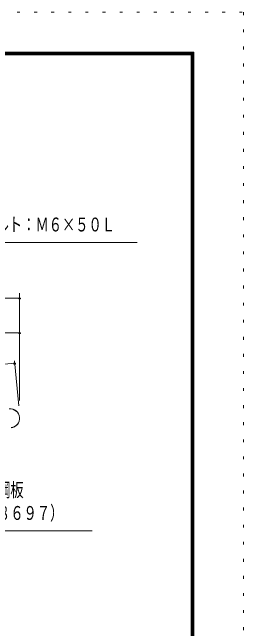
# Model space of a CAD drawing. Units: millimetres, scale not verified. Extents: x -32711 to 32716, y -14700 to 14700.
# Drawn here: x 29470 to 32716, y 6040 to 14700 of the extents above; entities that cross this region are included whole.
import ezdxf
from ezdxf.enums import TextEntityAlignment as Align

# ---------------------------------------------------------------- set-up
doc = ezdxf.new("R2010")
doc.units = ezdxf.units.MM
doc.header["$LTSCALE"] = 80
doc.linetypes.add('USER4', pattern=[3, 0.5, -2.5])
for name, color, linetype, lineweight in [('0-6_2-02BOLD', 7, 'Continuous', 18), ('0-A_2-52DIM', 3, 'Continuous', 18), ('0-C_F-F1PAPER', 5, 'Continuous', 18), ('0-D_F-E_J_ADD', 5, 'USER4', 18)]:
    doc.layers.add(name, color=color, linetype=linetype, lineweight=lineweight)
doc.styles.add('ＭＳ ゴシック', font='')
doc.styles.get('ＭＳ ゴシック').set_extended_font_data('MS Gothic')

msp = doc.modelspace()

# ---------------------------------------------------------------- linework, layer by layer
at = {"layer": '0-6_2-02BOLD'}
for radius in [134.05, 132.3]:
    msp.add_arc((29438.42, 8995.78), radius, 275.50003, 95.50003, dxfattribs=at)
at = {"layer": '0-A_2-52DIM'}
for p, q in [((28420.88, 11465.9), (31220.88, 11465.9)), ((29572.37, 9245.24), (29572.37, 10755.45)), ((29572.37, 10685.45), (15509.39, 10685.45)), ((29586.37, 10685.45), (29558.37, 10685.45)), ((15509.39, 10195.45), (29572.37, 10195.45)), ((29586.37, 10195.45), (29558.37, 10195.45)), ((29499.05, 9801.26), (29559.56, 9172.78)), ((23994.24, 9237.56), (29502.26, 9767.92)), ((29516.26, 9767.92), (29488.26, 9767.92))]:
    msp.add_line(p, q, dxfattribs=at)
msp.add_lwpolyline([(25988.48, 8772.44), (26950.87, 7412.9), (30590.87, 7412.9)], dxfattribs=at)
for centre in [(29572.37, 10685.45), (29572.37, 10195.45), (29502.26, 9767.92)]:
    msp.add_arc(centre, 14, 180, 0, dxfattribs=at)
at = {"layer": '0-C_F-F1PAPER'}
for points in [[(32016, -14000), (32016, 14140), (-8164, 14140), (-8164, -14000)], [(32012.5, -13996.5), (32012.5, 14136.5), (-8160.5, 14136.5), (-8160.5, -13996.5)], [(32009, -13993), (-8157, -13993), (-8157, 14133), (32009, 14133)], [(32005.5, -13989.5), (32005.5, 14129.5), (-8153.5, 14129.5), (-8153.5, -13989.5)], [(32002, -13986), (-8150, -13986), (-8150, 14126), (32002, 14126)], [(31998.5, -13982.5), (31998.5, 14122.5), (-8146.5, 14122.5), (-8146.5, -13982.5)], [(31995, -13979), (-8143, -13979), (-8143, 14119), (31995, 14119)], [(31991.5, -13975.5), (31991.5, 14115.5), (-8139.5, 14115.5), (-8139.5, -13975.5)], [(31988, -13972), (31988, 14112), (-8136, 14112), (-8136, -13972)], [(31984.5, -13968.5), (31984.5, 14108.5), (-8132.5, 14108.5), (-8132.5, -13968.5)], [(31981, -13965), (-8129, -13965), (-8129, 14105), (31981, 14105)]]:
    msp.add_lwpolyline(points, close=True, dxfattribs=at)
at = {"layer": '0-D_F-E_J_ADD'}
msp.add_lwpolyline([(32716, -14700), (-8864, -14700), (-8864, 14700), (32716, 14700)], close=True, dxfattribs=at)

# ---------------------------------------------------------------- texts
at = {"layer": '0-A_2-52DIM', "color": 7, "style": 'ＭＳ ゴシック', "width": 0.7}
for s, p in [('フックボルト：Ｍ６×５０Ｌ', (28490.88, 11562.5)), ('屋根：塗装溶融亜鉛めっき鋼板', (27020.87, 7834.19)), ('\u3000\u3000\u3000（不燃認定\u3000ＮＭ－８６９７）', (27020.88, 7509.51))]:
    msp.add_text(s, height=195, dxfattribs=at).set_placement(p, align=Align.BOTTOM_LEFT)

doc.saveas('drawing.dxf')
